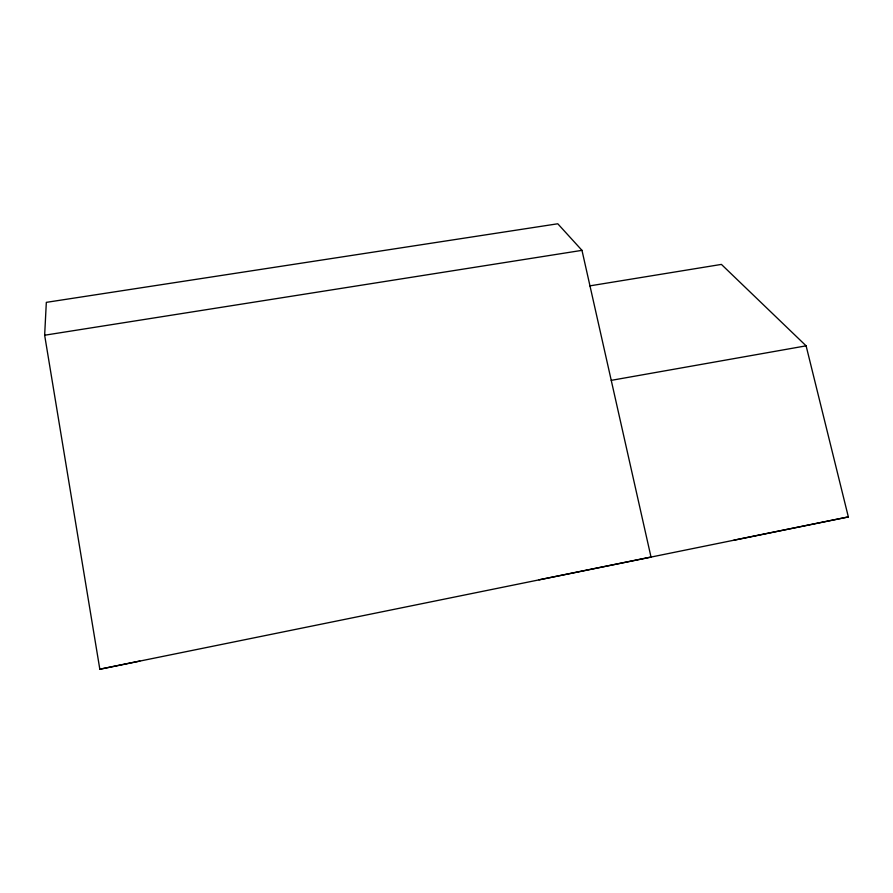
<?xml version="1.0" encoding="UTF-8"?>
<svg xmlns="http://www.w3.org/2000/svg" width="893" height="893" viewBox="0 0 893 893"><rect width="100%" height="100%" fill="white"/><g stroke="black" fill="none" stroke-linecap="round" stroke-linejoin="round"><path stroke-width="1.34" d="M589.771 285.883L721.41 264.406L806.111 345.837L848.35 516.924L99.826 669.225L44.65 335.221L46.324 302.359L557.779 223.775L581.979 250.353L651.019 557.076L538.981 579.836M99.826 669.225L139.844 661.054M733.856 540.198L848.35 516.924M611.247 380.351L806.111 345.837M44.65 335.221L581.979 250.353"/></g></svg>
